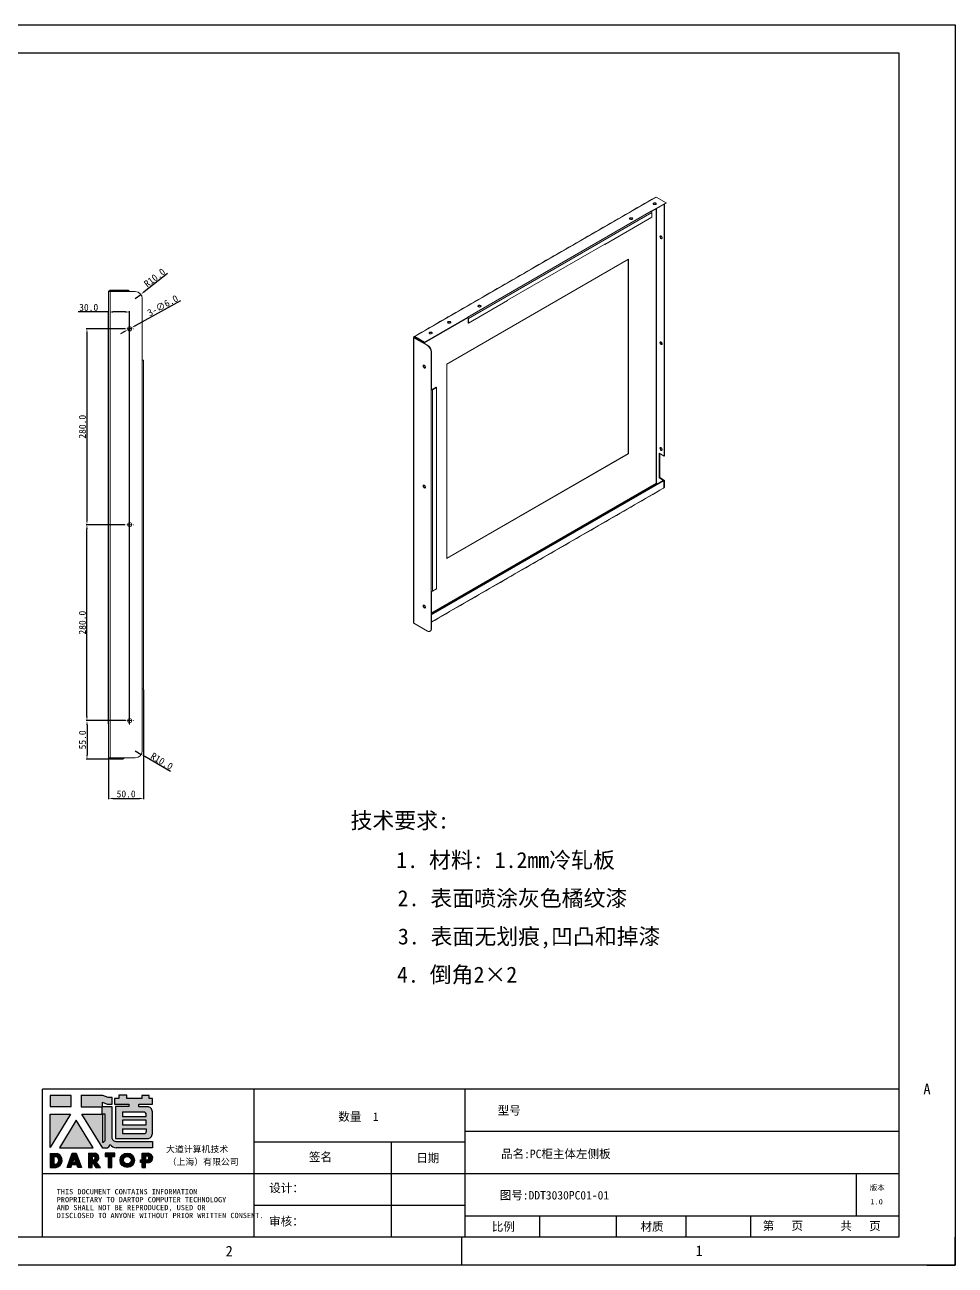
# Model space of a CAD drawing. Header units: millimetres. Extents: x 12436 to 30221, y 8547 to 23793.
# Drawn here: x 17079 to 18408, y 17318 to 19090 of the extents above; entities that cross this region are included whole.
import ezdxf
from ezdxf.enums import TextEntityAlignment as Align

# ---------------------------------------------------------------- set-up
doc = ezdxf.new("R2010")
doc.units = ezdxf.units.MM
doc.header["$PDSIZE"] = -1
doc.linetypes.add('DOT', pattern=[0.25, 0, -0.25])
doc.layers.add('4', color=7, linetype='Continuous')
doc.layers.add('print', color=30, linetype='Continuous')
doc.styles.add('Dartop', font='SIMFANG.TTF')
doc.styles.add('HZ', font='SimSun.ttf')
doc.styles.add('hzHT', font='SIMHEI.TTF')
doc.dimstyles.new('副本 ISO-25', dxfattribs={"dimtxt": 10, "dimasz": 6, "dimexe": 1, "dimexo": 1, "dimgap": 1.524, "dimtad": 1, "dimdec": 1, "dimzin": 0, "dimdsep": 46, "dimtxsty": 'Standard', "dimcen": 2.5, "dimclrd": 4, "dimclre": 4, "dimclrt": 4, "dimadec": 0, "dimazin": 0, "dimtfac": 1, "dimtdec": 1, "dimtmove": 0, "dimatfit": 3, "dimfxl": 1, "dimtzin": 0, "dimarcsym": 0})

# ---------------------------------------------------------------- blocks, each defined once
blk = doc.blocks.new('SW_CENTERMARKSYMBOL_5')
at = {"color": 0, "linetype": 'Continuous', "lineweight": 0}
for p, q in [((-5, 0), (-5.5, 0)), ((0, 0), (-2.5, 0)), ((0, 5), (0, 5.5)), ((0, 0), (0, 2.5)), ((0, 0), (0, -2.5)), ((0, 0), (2.5, 0)), ((5, 0), (5.5, 0)), ((0, -5), (0, -5.5))]:
    blk.add_line(p, q, dxfattribs=at)
blk = doc.blocks.new('SW_CENTERMARKSYMBOL_6')
at = {"color": 0, "linetype": 'Continuous', "lineweight": 0}
for p, q in [((-5, 0), (-5.5, 0)), ((0, 0), (-2.5, 0)), ((0, 5), (0, 5.5)), ((0, 0), (0, 2.5)), ((0, 0), (0, -2.5)), ((0, 0), (2.5, 0)), ((5, 0), (5.5, 0)), ((0, -5), (0, -5.5))]:
    blk.add_line(p, q, dxfattribs=at)
blk = doc.blocks.new('SW_CENTERMARKSYMBOL_7')
at = {"color": 0, "linetype": 'Continuous', "lineweight": 0}
for p, q in [((-5, 0), (-5.5, 0)), ((0, 0), (-2.5, 0)), ((0, 5), (0, 5.5)), ((0, 0), (0, 2.5)), ((0, 0), (0, -2.5)), ((0, 0), (2.5, 0)), ((5, 0), (5.5, 0)), ((0, -5), (0, -5.5))]:
    blk.add_line(p, q, dxfattribs=at)
blk = doc.blocks.new('dadao')
for p, q in [((48, 19.2), (44.9, 10.4)), ((44.9, 10.4), (51.2, 10.4)), ((51.2, 10.4), (48, 19.2))]:
    blk.add_line(p, q)
for points in [[(41.8, 121.6), (41.8, 143.7), (-0.4, 143.7), (-0.4, 121.6), (41.8, 121.6)], [(104.8, 122), (104.8, 130.3), (114.1, 126.3), (124.2, 126.3), (124.2, 139.6), (115.9, 139.6), (105.1, 143.9), (61.5, 143.9)], [(61.7, 144), (61.7, 121.3), (103.9, 121.3)], [(113.4, 38.7), (105.1, 38.7), (63, 106.5), (103.9, 106.5), (103.9, 120.9), (103.9, 121.3)], [(109.7, 53.6), (109.7, 106.2), (104.3, 106.2), (104.3, 50.4), (106.6, 50.4)], [(144.6, 94.4), (144.6, 84.8), (192, 84.8), (192, 94.1), (144.9, 94.1)], [(0, 28), (0, 0), (11.8, 0)], [(0.1, 28), (14, 28)], [(76.8, 28.2), (76.8, 0), (84.1, 0), (84.1, 11.1), (91.6, -0.1), (100.3, -0.1), (91.7, 11.1)], [(76.8, 28.2), (90.6, 28.2)], [(120.2, 45), (119.5, 45), (119.5, 44.6)], [(183.7, 0), (183.7, 9.6), (180.6, 9.6), (180.6, 14.9), (183.8, 14.9), (183.8, 28.1), (196.1, 28.1), (196.5, 28.1)], [(7.1, 21.8), (7.1, 6.1), (12, 6.1)], [(7.1, 21.8), (11.4, 21.8)], [(84, 22.7), (84, 15.3), (87.2, 15.3)], [(84, 22.7), (87.3, 22.7)], [(183.7, 0), (190.9, 0), (190.9, 9.6), (198.8, 9.6)], [(194.9, 22.3), (190.8, 22.3), (190.8, 15), (194.4, 15)]]:
    blk.add_lwpolyline(points)
blk.add_lwpolyline([(137.1, 144.2), (137.1, 137.9), (128.3, 137.9), (128.3, 126.5), (157.3, 126.5), (157.3, 121.5), (130.3, 121.5), (130.3, 57.5), (194.4, 57.5, 0.414214), (204.4, 67.5), (204.4, 111.3, 0.414214), (194.4, 121.3), (177.5, 121.3), (177.5, 126.3), (204.7, 126.3), (204.7, 137.7), (198.2, 137.7), (198.2, 143.9), (183.3, 143.9), (183.3, 138), (153, 138), (153, 144.2), (137.1, 144.2)], format="xyb", close=True)
for points in [[(-0.3, 106.2), (40.4, 106.2), (-0.3, 39.7), (-0.3, 106.2)], [(51.7, 94.1), (18.4, 39.3), (86.2, 39.3)], [(43.8, 28.2), (51.8, 28.2), (62.6, -0.1), (55, -0.1), (53.2, 5), (42.9, 5), (41.1, 0), (33.6, 0)], [(110, 28.1), (110, 21.9), (116, 21.9), (116, -0.1), (123.2, -0.1), (123.2, 22), (129.2, 22), (129.2, 28.1), (110, 28.1)]]:
    blk.add_lwpolyline(points, close=True)
for points in [[(104.8, 122), (123.4, 122), (123.4, 60, 0.414214), (131.4, 52), (204.8, 52), (204.8, 39.1), (131.7, 39.1)], [(144.3, 110.8), (144.3, 101.8), (192.3, 101.8), (192.3, 105.5, 0.414214), (187.3, 110.5), (144.3, 110.5)], [(144.6, 77), (144.6, 67.5), (187.6, 67.5, 0.414214), (192.6, 72.5), (192.6, 76.4), (144.6, 76.4)]]:
    blk.add_lwpolyline(points, format="xyb")
for radius in [14.5, 7.44]:
    blk.add_circle((154.2, 14.2), radius)
for centre, radius, start, end in [((99.2, 60.7), 12.6, 305.6399, 325.969), ((9.6, 14.2), 14.4, 278.6604, 72.3203), ((88.6, 19.4), 8.95, 290.6073, 77.2124), ((111.6, 46.7), 8.19, 282.9811, 347.6627), ((136, 61.7), 22.9, 226.7358, 259.3209), ((195.7, 18.6), 9.51, 288.8959, 85.2442), ((8.5, 13.9), 8.49, 294.2143, 69.7177), ((86.4, 19), 3.8, 282.527, 76.7196), ((193.7, 18.7), 3.8, 280.9891, 72.5513)]:
    blk.add_arc(centre, radius, start, end)
blk = doc.blocks.new('*D27')
at = {"color": 4, "lineweight": -2}
for p, q in [((17198.3, 18679.8), (17154.9, 18679.8)), ((17198.3, 18091.3), (17198.3, 18680.8)), ((17222.3, 18679.8), (17204.3, 18679.8)), ((17228.3, 18091.3), (17228.3, 18680.8))]:
    blk.add_line(p, q, dxfattribs=at)
at = {"color": 4}
for points in [[(17204.3, 18680.8), (17204.3, 18678.8), (17198.3, 18679.8)], [(17222.3, 18680.8), (17222.3, 18678.8), (17228.3, 18679.8)]]:
    blk.add_solid(points, dxfattribs=at)
at = {"layer": 'Defpoints', "color": 0}
for p in [(17198.3, 18679.8), (17198.3, 18090.3), (17228.3, 18090.3)]:
    blk.add_point(p, dxfattribs=at)
at = {"color": 4, "insert": (17169.8, 18686.3), "char_height": 10, "attachment_point": 5}
blk.add_mtext('30.0', dxfattribs=at)
blk = doc.blocks.new('*D28')
at = {"color": 4, "lineweight": -2}
for p, q in [((17248.3, 18139.8), (17248.3, 17983.5)), ((17198.3, 18041.7), (17198.3, 17983.5)), ((17204.3, 17984.5), (17242.3, 17984.5))]:
    blk.add_line(p, q, dxfattribs=at)
at = {"color": 4}
for points in [[(17204.3, 17985.5), (17204.3, 17983.5), (17198.3, 17984.5)], [(17242.3, 17985.5), (17242.3, 17983.5), (17248.3, 17984.5)]]:
    blk.add_solid(points, dxfattribs=at)
at = {"layer": 'Defpoints', "color": 0}
for p in [(17248.3, 18140.8), (17198.3, 18042.7), (17248.3, 17984.5)]:
    blk.add_point(p, dxfattribs=at)
at = {"color": 4, "insert": (17223.3, 17991), "char_height": 10, "attachment_point": 5}
blk.add_mtext('50.0', dxfattribs=at)
blk = doc.blocks.new('*D29')
at = {"color": 4, "lineweight": -2}
for p, q in [((17301.2, 18695.6), (17236.2, 18660.1)), ((17220.4, 18651.5), (17215.2, 18648.6)), ((17225.7, 18654.4), (17231, 18657.2))]:
    blk.add_line(p, q, dxfattribs=at)
at = {"color": 4}
for points in [[(17220, 18652.4), (17220.9, 18650.6), (17225.7, 18654.4)], [(17235.7, 18661), (17236.7, 18659.2), (17231, 18657.2)]]:
    blk.add_solid(points, dxfattribs=at)
at = {"layer": 'Defpoints', "color": 0}
for p in [(17225.7, 18654.4), (17231, 18657.2)]:
    blk.add_point(p, dxfattribs=at)
at = {"color": 4, "insert": (17275.5, 18689), "char_height": 10, "attachment_point": 5, "rotation": 28.6849}
blk.add_mtext('3-∅6.0', dxfattribs=at)
blk = doc.blocks.new('*D30')
at = {"color": 4, "lineweight": -2}
for p, q in [((17222.3, 18095.8), (17166.4, 18095.8)), ((17167.4, 18089.8), (17167.4, 18046.8)), ((17199.3, 18040.8), (17166.4, 18040.8))]:
    blk.add_line(p, q, dxfattribs=at)
at = {"color": 4}
for points in [[(17166.4, 18089.8), (17168.4, 18089.8), (17167.4, 18095.8)], [(17166.4, 18046.8), (17168.4, 18046.8), (17167.4, 18040.8)]]:
    blk.add_solid(points, dxfattribs=at)
at = {"layer": 'Defpoints', "color": 0}
for p in [(17223.3, 18095.8), (17167.4, 18040.8), (17200.3, 18040.8)]:
    blk.add_point(p, dxfattribs=at)
at = {"color": 4, "insert": (17160.9, 18068.3), "char_height": 10, "attachment_point": 5, "rotation": 90}
blk.add_mtext('55.0', dxfattribs=at)
blk = doc.blocks.new('*D31')
at = {"color": 4, "lineweight": -2}
for p, q in [((17221.3, 18375.8), (17166.3, 18375.8)), ((17167.3, 18101.8), (17167.3, 18369.8)), ((17221.3, 18095.8), (17166.3, 18095.8))]:
    blk.add_line(p, q, dxfattribs=at)
at = {"color": 4}
for points in [[(17166.3, 18369.8), (17168.3, 18369.8), (17167.3, 18375.8)], [(17166.3, 18101.8), (17168.3, 18101.8), (17167.3, 18095.8)]]:
    blk.add_solid(points, dxfattribs=at)
at = {"layer": 'Defpoints', "color": 0}
for p in [(17167.3, 18375.8), (17222.3, 18375.8), (17222.3, 18095.8)]:
    blk.add_point(p, dxfattribs=at)
at = {"color": 4, "insert": (17160.8, 18235.8), "char_height": 10, "attachment_point": 5, "rotation": 90}
blk.add_mtext('280.0', dxfattribs=at)
blk = doc.blocks.new('*D32')
at = {"color": 4, "lineweight": -2}
for p, q in [((17221.8, 18655.8), (17166.3, 18655.8)), ((17167.3, 18649.8), (17167.3, 18381.8)), ((17220.3, 18375.8), (17166.3, 18375.8))]:
    blk.add_line(p, q, dxfattribs=at)
at = {"color": 4}
for points in [[(17166.3, 18649.8), (17168.3, 18649.8), (17167.3, 18655.8)], [(17166.3, 18381.8), (17168.3, 18381.8), (17167.3, 18375.8)]]:
    blk.add_solid(points, dxfattribs=at)
at = {"layer": 'Defpoints', "color": 0}
for p in [(17222.8, 18655.8), (17167.3, 18375.8), (17221.3, 18375.8)]:
    blk.add_point(p, dxfattribs=at)
at = {"color": 4, "insert": (17160.8, 18515.8), "char_height": 10, "attachment_point": 5, "rotation": 90}
blk.add_mtext('280.0', dxfattribs=at)
blk = doc.blocks.new('*D33')
at = {"color": 4, "lineweight": -2}
for p, q in [((17282.3, 18734.9), (17249, 18708.7)), ((17236.4, 18698.9), (17244.3, 18705))]:
    blk.add_line(p, q, dxfattribs=at)
at = {"color": 4}
blk.add_solid([(17248.4, 18709.5), (17249.6, 18707.9), (17244.3, 18705)], dxfattribs=at)
at = {"layer": 'Defpoints', "color": 0}
for p in [(17244.3, 18705), (17236.4, 18698.9)]:
    blk.add_point(p, dxfattribs=at)
at = {"color": 4, "insert": (17264, 18728.8), "char_height": 10, "attachment_point": 5, "rotation": 38.093}
blk.add_mtext('R10.0', dxfattribs=at)
blk = doc.blocks.new('*D34')
at = {"color": 4, "lineweight": -2}
for p, q in [((17236.4, 18052.7), (17245, 18047.6)), ((17286.6, 18022.9), (17250.1, 18044.6))]:
    blk.add_line(p, q, dxfattribs=at)
at = {"color": 4}
blk.add_solid([(17250.7, 18045.4), (17249.6, 18043.7), (17245, 18047.6)], dxfattribs=at)
at = {"layer": 'Defpoints', "color": 0}
for p in [(17236.4, 18052.7), (17245, 18047.6)]:
    blk.add_point(p, dxfattribs=at)
at = {"color": 4, "insert": (17274.3, 18037.8), "char_height": 10, "attachment_point": 5, "rotation": 329.3008}
blk.add_mtext('R10.0', dxfattribs=at)

msp = doc.modelspace()

# ---------------------------------------------------------------- hatches: boundary and pattern name
for points in [[(17144.649, 17559.999), (17114.514, 17559.999), (17114.514, 17544.255), (17144.649, 17544.255)], [(17143.679, 17533.239), (17114.595, 17533.239), (17114.595, 17485.753)], [(17151.741, 17524.622), (17127.966, 17485.437), (17176.378, 17485.437)], [(17207.117, 17477.419), (17193.359, 17477.419), (17193.359, 17473.054), (17197.651, 17473.054), (17197.651, 17457.325), (17202.791, 17457.325), (17202.791, 17473.065), (17207.117, 17473.065)]]:
    msp.add_hatch(color=0).paths.add_polyline_path(points)
h = msp.add_hatch(color=0)
h.paths.add_polyline_path([(17189.683, 17550.431), (17196.334, 17547.558), (17203.524, 17547.558), (17203.524, 17557.074), (17197.592, 17557.074), (17189.863, 17560.127), (17158.888, 17560.127), (17158.888, 17544.032), (17189.026, 17544.032), (17189.026, 17543.706), (17189.026, 17533.42), (17159.801, 17533.42), (17189.861, 17485.043), (17195.813, 17485.043, 0.27937482), (17200.158, 17489.269), (17200.158, 17489.492), (17200.683, 17489.492, 0.14314537), (17208.878, 17485.322), (17261.112, 17485.322), (17261.112, 17494.496), (17208.656, 17494.496, -0.41421356), (17202.942, 17500.21), (17202.942, 17544.54), (17189.683, 17544.54)])
h.paths.add_polyline_path([(17189.329, 17533.214), (17193.159, 17533.213), (17193.159, 17495.667, -0.08893574), (17190.94, 17493.384), (17189.316, 17493.384)], flags=16)
h = msp.add_hatch(color=0)
h.paths.add_polyline_path([(17261.022, 17555.742), (17256.374, 17555.742), (17256.374, 17560.163), (17245.752, 17560.163), (17245.752, 17555.963), (17224.064, 17555.963), (17224.064, 17560.384), (17212.706, 17560.384), (17212.706, 17555.881), (17206.43, 17555.881), (17206.43, 17547.731), (17227.141, 17547.731), (17227.141, 17544.126), (17207.842, 17544.126), (17207.842, 17498.487), (17253.658, 17498.487, 0.41421356), (17260.8, 17505.629), (17260.8, 17536.884, 0.41421356), (17253.658, 17544.026), (17241.547, 17544.026), (17241.547, 17547.563), (17261.022, 17547.563)])
h.paths.add_polyline_path([(17248.599, 17536.288, -0.41421356), (17252.17, 17532.717), (17252.17, 17530.098), (17217.867, 17530.098), (17217.867, 17536.288)], flags=16)
h.paths.add_polyline_path([(17251.948, 17524.572), (17251.948, 17517.94), (17218.089, 17517.94), (17218.089, 17524.572)], flags=16)
h.paths.add_polyline_path([(17252.39, 17511.971), (17252.39, 17509.131, -0.41421356), (17248.819, 17505.56), (17218.089, 17505.56), (17218.089, 17511.971)], flags=16)
h = msp.add_hatch(color=0)
h.paths.add_polyline_path([(17124.786, 17477.347), (17114.809, 17477.347), (17114.809, 17457.385), (17123.212, 17457.385, 0.79301591)])
h.paths.add_polyline_path([(17123.36, 17461.756), (17119.871, 17461.756), (17119.871, 17472.976), (17122.975, 17472.976, -0.67136089)], flags=16)
h = msp.add_hatch(color=0)
h.paths.add_polyline_path([(17151.816, 17477.512), (17146.122, 17477.512), (17138.799, 17457.363), (17144.193, 17457.363), (17145.462, 17460.934), (17152.769, 17460.934), (17154.066, 17457.32), (17159.503, 17457.32)])
h.paths.add_polyline_path([(17151.373, 17464.783), (17146.845, 17464.783), (17149.068, 17471.114)], flags=16)
h = msp.add_hatch(color=0)
h.paths.add_polyline_path([(17179.494, 17477.498), (17169.681, 17477.498), (17169.681, 17457.352), (17174.866, 17457.352), (17174.866, 17465.338), (17180.197, 17457.28), (17186.463, 17457.28), (17180.328, 17465.288, 0.74405494)])
h.paths.add_polyline_path([(17174.819, 17468.32), (17174.819, 17473.61), (17177.137, 17473.61, -0.79680897), (17177.102, 17468.32)], flags=16)
h = msp.add_hatch(color=0)
h.paths.add_polyline_path([(17214.596, 17467.497, 1), (17235.283, 17467.497, 1)])
h.paths.add_polyline_path([(17230.253, 17467.497, -1), (17219.626, 17467.497, -1)], flags=16)
h = msp.add_hatch(color=0)
h.paths.add_polyline_path([(17255.124, 17477.45), (17254.827, 17477.45), (17246.079, 17477.45), (17246.079, 17468.048), (17243.758, 17468.048), (17243.758, 17464.232), (17246.041, 17464.232), (17246.041, 17457.387), (17251.148, 17457.387), (17251.148, 17464.258), (17256.76, 17464.258, 0.81230381)])
h.paths.add_polyline_path([(17251.073, 17468.074), (17251.073, 17473.333), (17253.979, 17473.333, -0.77821343), (17253.682, 17468.074)], flags=16)

# ---------------------------------------------------------------- linework, layer by layer
msp.add_line((15929.128, 19049.942), (18327.437, 19049.942))
at = {"color": 0}
for p, q in [((18327.437, 19049.942), (18327.437, 17357.843)), ((18327.437, 17569.356), (17103.687, 17569.356)), ((17103.687, 17357.843), (17103.687, 17569.356)), ((17405.847, 17569.356), (17405.847, 17357.843)), ((17708.008, 17357.843), (17708.008, 17569.356)), ((17708.008, 17508.924), (18327.437, 17508.924)), ((17405.847, 17493.816), (17708.008, 17493.816)), ((17602.252, 17493.816), (17602.252, 17357.843)), ((17103.687, 17448.491), (17405.847, 17448.491)), ((17405.847, 17448.491), (18327.437, 17448.491)), ((18267.004, 17388.059), (18267.004, 17448.491)), ((17405.847, 17403.167), (17708.008, 17403.167)), ((17708.008, 17388.059), (18327.437, 17388.059)), ((17814.315, 17357.843), (17814.315, 17388.059)), ((17923.872, 17357.843), (17923.872, 17388.059)), ((18023.47, 17357.843), (18023.47, 17388.059)), ((18115.924, 17357.843), (18115.924, 17388.059)), ((18327.437, 17357.843), (15929.128, 17357.843)), ((17702.972, 17317.555), (17702.972, 17357.843)), ((18408.013, 17317.555), (18408.013, 17357.843)), ((18367.725, 17317.555), (18408.013, 17317.555))]:
    msp.add_line(p, q, dxfattribs=at)
at = {"color": 0, "linetype": 'DOT'}
for p, q in [((18408.013, 19049.942), (18408.013, 17357.843)), ((18367.725, 17317.555), (15848.552, 17317.555))]:
    msp.add_line(p, q, dxfattribs=at)
at = {"color": 7, "linetype": 'Continuous', "lineweight": 15}
for p, q in [((17635.628, 18644.586), (17980.94, 18843.93)), ((17994.796, 18835.932), (17980.94, 18843.93)), ((17973.549, 18823.666), (17994.796, 18835.932)), ((17974.053, 18823.222), (17994.796, 18835.197)), ((17980.549, 18834.474), (17980.549, 18833.938)), ((17980.549, 18826.972), (17980.549, 18435.03)), ((17981.331, 18435.03), (17981.331, 18827.424)), ((17991.971, 18833.566), (17991.971, 18473.876)), ((17992.607, 18833.933), (17992.607, 18474.243)), ((17994.796, 18835.932), (17994.796, 18835.197)), ((17711.566, 18672.426), (17973.549, 18823.666)), ((17712.593, 18670.648), (17974.576, 18821.887)), ((17907.224, 18776.23), (17974.576, 18815.112)), ((17974.576, 18815.112), (17974.576, 18821.887)), ((17768.277, 18696.753), (17907.224, 18776.965)), ((17907.224, 18776.23), (17906.587, 18776.598)), ((17906.587, 18776.598), (17906.587, 18776.598)), ((17907.224, 18776.965), (17907.224, 18776.23)), ((17941.271, 18755.341), (17681.41, 18605.326)), ((17940.635, 18754.974), (17940.635, 18477.676)), ((17941.271, 18477.309), (17941.271, 18755.341)), ((17198.327, 18708.861), (17200.264, 18708.861)), ((17198.327, 18042.734), (17198.327, 18708.861)), ((17200.264, 18709.598), (17200.264, 18710.798)), ((17200.264, 18710.798), (17226.39, 18710.798)), ((17200.264, 18709.598), (17226.39, 18709.598)), ((17200.264, 18042.734), (17200.264, 18708.861)), ((17236.387, 18708.861), (17200.264, 18708.861)), ((17226.39, 18710.798), (17226.39, 18709.598)), ((17246.387, 18610.798), (17246.387, 18698.861)), ((17712.593, 18663.872), (17768.277, 18696.018)), ((17768.277, 18696.018), (17768.277, 18696.753)), ((17649.483, 18636.587), (17711.566, 18672.426)), ((17649.483, 18635.852), (17711.566, 18671.692)), ((17711.566, 18671.692), (17711.566, 18672.426)), ((17711.956, 18671.015), (17712.593, 18670.648)), ((17711.956, 18671.015), (17711.956, 18664.24)), ((17712.593, 18670.648), (17712.593, 18663.872)), ((17712.593, 18663.872), (17711.956, 18664.24)), ((17635.237, 18643.625), (17634.601, 18643.993)), ((17635.237, 18643.174), (17634.601, 18642.807)), ((17634.601, 18234.867), (17634.601, 18642.807)), ((17653.758, 18631.748), (17634.601, 18642.807)), ((17635.628, 18643.851), (17635.237, 18643.625)), ((17635.237, 18643.174), (17635.237, 18643.625)), ((17654.395, 18632.115), (17635.237, 18643.174)), ((17635.628, 18644.586), (17649.483, 18636.587)), ((17635.628, 18643.851), (17635.628, 18644.586)), ((17635.628, 18643.851), (17649.483, 18635.852)), ((17649.483, 18636.587), (17649.483, 18635.852)), ((17653.758, 18631.748), (17654.395, 18632.115)), ((17659.698, 18622.929), (17659.061, 18622.562)), ((17659.061, 18568.632), (17659.061, 18622.562)), ((17659.698, 18568.999), (17659.698, 18622.929)), ((17246.387, 18140.797), (17246.387, 18610.798)), ((17246.387, 18610.798), (17248.324, 18610.798)), ((17248.324, 18610.798), (17248.324, 18140.797)), ((17681.41, 18605.326), (17681.41, 18327.294)), ((17659.698, 18568.999), (17659.061, 18568.632)), ((17659.061, 18280.801), (17659.061, 18568.632)), ((17660.479, 18568.999), (17666.346, 18572.386)), ((17660.479, 18568.999), (17661.115, 18568.632)), ((17661.115, 18568.632), (17666.983, 18572.019)), ((17661.115, 18568.632), (17661.115, 18280.801)), ((17666.983, 18572.019), (17666.346, 18572.386)), ((17666.983, 18572.019), (17666.983, 18284.188)), ((17940.635, 18477.676), (17681.41, 18328.029)), ((17681.41, 18327.294), (17941.271, 18477.309)), ((17941.271, 18477.309), (17940.635, 18477.676)), ((17991.971, 18473.876), (17985.077, 18477.856)), ((17985.077, 18477.856), (17985.077, 18442.704)), ((17985.713, 18477.488), (17985.713, 18443.071)), ((17992.607, 18474.243), (17991.971, 18473.876)), ((17659.698, 18247.643), (17990.944, 18438.867)), ((17659.698, 18246.908), (17991.58, 18438.499)), ((17985.713, 18443.071), (17985.077, 18442.704)), ((17985.077, 18442.704), (17991.971, 18438.724)), ((17985.713, 18443.071), (17992.607, 18439.091)), ((17991.58, 18438.499), (17990.944, 18438.867)), ((17991.58, 18438.499), (17991.58, 18428.662)), ((17992.607, 18439.091), (17991.971, 18438.724)), ((17991.971, 18438.724), (17991.971, 18428.886)), ((17992.607, 18439.091), (17992.607, 18429.254)), ((17659.698, 18249.806), (17980.549, 18435.03)), ((17659.698, 18248.904), (17980.94, 18434.353)), ((17659.698, 18237.071), (17991.58, 18428.662)), ((17980.94, 18434.353), (17982.033, 18433.722)), ((17982.814, 18434.173), (17981.331, 18435.03)), ((17991.971, 18428.886), (17991.58, 18429.112)), ((17992.607, 18429.254), (17991.971, 18428.886)), ((17659.061, 18226.87), (17659.061, 18280.801)), ((17659.698, 18227.238), (17659.698, 18280.586)), ((17666.983, 18284.188), (17661.115, 18280.801)), ((17634.601, 18234.867), (17653.758, 18223.808)), ((17645.241, 18228.724), (17635.628, 18234.274)), ((17635.628, 18234.274), (17635.628, 18234.274)), ((17645.241, 18228.725), (17645.241, 18228.724)), ((17645.241, 18228.724), (17645.241, 18228.725)), ((17659.061, 18226.87), (17659.698, 18227.238)), ((17246.387, 18052.734), (17246.387, 18140.797)), ((17248.324, 18140.797), (17246.387, 18140.797)), ((17200.264, 18042.734), (17198.327, 18042.734)), ((17200.264, 18042.734), (17236.387, 18042.734)), ((17200.264, 18042.734), (17200.264, 18042.734)), ((17219.127, 18042.733), (17200.264, 18042.734)), ((17200.264, 18041.997), (17200.264, 18040.797)), ((17218.39, 18041.997), (17200.264, 18041.997)), ((17218.39, 18040.797), (17200.264, 18040.797)), ((17218.39, 18040.797), (17218.39, 18041.997)), ((17220.327, 18042.734), (17220.327, 18042.732)), ((17220.327, 18042.732), (17220.327, 18042.732))]:
    msp.add_line(p, q, dxfattribs=at)
at = {"color": 7, "linetype": 'Continuous', "lineweight": 15, "flags": 128}
for points in [[(17980.178, 18833.655), (17980.626, 18834.024), (17980.828, 18834.46), (17980.76, 18834.909), (17980.43, 18835.318), (17979.878, 18835.637), (17979.169, 18835.828), (17978.391, 18835.867), (17977.636, 18835.75), (17976.996, 18835.492), (17976.548, 18835.122), (17976.346, 18834.686), (17976.414, 18834.237), (17976.744, 18833.828), (17977.296, 18833.509), (17978.005, 18833.319), (17978.783, 18833.279), (17979.538, 18833.396), (17980.178, 18833.655)], [(17976.429, 18834.206), (17976.548, 18834.387), (17976.996, 18834.757)], [(17946.502, 18812.377), (17946.95, 18812.747), (17947.153, 18813.182), (17947.084, 18813.632), (17946.754, 18814.041), (17946.202, 18814.36), (17945.493, 18814.55), (17944.715, 18814.589), (17943.96, 18814.473), (17943.32, 18814.214), (17942.872, 18813.844), (17942.67, 18813.409), (17942.738, 18812.959), (17943.068, 18812.551), (17943.621, 18812.232), (17944.329, 18812.041), (17945.107, 18812.002), (17945.862, 18812.118), (17946.502, 18812.377)], [(17942.753, 18812.928), (17942.872, 18813.11), (17943.32, 18813.479)], [(17989.319, 18785.652), (17989.223, 18786.336), (17988.947, 18787.048), (17988.524, 18787.703), (17988.004, 18788.221), (17987.452, 18788.54), (17986.933, 18788.621), (17986.509, 18788.455), (17986.233, 18788.062), (17986.137, 18787.489), (17986.233, 18786.806), (17986.509, 18786.093), (17986.933, 18785.439), (17987.452, 18784.921), (17988.004, 18784.602), (17988.524, 18784.521), (17988.947, 18784.686), (17989.223, 18785.079), (17989.319, 18785.652)], [(17986.774, 18787.857), (17986.87, 18788.43), (17986.967, 18788.624)], [(17729.795, 18687.275), (17730.243, 18687.644), (17730.445, 18688.08), (17730.377, 18688.529), (17730.047, 18688.938), (17729.495, 18689.257), (17728.786, 18689.448), (17728.008, 18689.487), (17727.253, 18689.37), (17726.613, 18689.112), (17726.165, 18688.742), (17725.963, 18688.306), (17726.031, 18687.857), (17726.361, 18687.448), (17726.914, 18687.129), (17727.622, 18686.939), (17728.4, 18686.899), (17729.155, 18687.016), (17729.795, 18687.275)], [(17726.046, 18687.826), (17726.165, 18688.007), (17726.613, 18688.377)], [(17686.573, 18664.16), (17687.021, 18664.53), (17687.224, 18664.965), (17687.155, 18665.415), (17686.825, 18665.824), (17686.273, 18666.143), (17685.564, 18666.333), (17684.786, 18666.373), (17684.031, 18666.256), (17683.391, 18665.997), (17682.943, 18665.628), (17682.741, 18665.192), (17682.809, 18664.742), (17683.139, 18664.334), (17683.692, 18664.015), (17684.4, 18663.824), (17685.178, 18663.785), (17685.933, 18663.901), (17686.573, 18664.16)], [(17660.057, 18648.853), (17660.505, 18649.222), (17660.707, 18649.658), (17660.639, 18650.107), (17660.309, 18650.516), (17659.756, 18650.835), (17659.048, 18651.026), (17658.27, 18651.065), (17657.515, 18650.948), (17656.875, 18650.689), (17656.426, 18650.32), (17656.224, 18649.884), (17656.292, 18649.435), (17656.623, 18649.026), (17657.175, 18648.707), (17657.883, 18648.516), (17658.662, 18648.477), (17659.417, 18648.594), (17660.057, 18648.853)], [(17656.308, 18649.404), (17656.426, 18649.585), (17656.875, 18649.955)], [(17682.824, 18664.711), (17682.943, 18664.893), (17683.391, 18665.262)], [(17989.319, 18634.388), (17989.223, 18635.072), (17988.947, 18635.784), (17988.524, 18636.438), (17988.004, 18636.956), (17987.452, 18637.275), (17986.933, 18637.357), (17986.509, 18637.191), (17986.233, 18636.798), (17986.137, 18636.225), (17986.233, 18635.541), (17986.509, 18634.829), (17986.933, 18634.175), (17987.452, 18633.657), (17988.004, 18633.338), (17988.524, 18633.256), (17988.947, 18633.422), (17989.223, 18633.815), (17989.319, 18634.388)], [(17986.774, 18636.592), (17986.87, 18637.165), (17986.967, 18637.359)], [(17647.893, 18602.636), (17647.989, 18601.953), (17648.265, 18601.241), (17648.688, 18600.586), (17649.207, 18600.068), (17649.76, 18599.749), (17650.279, 18599.668), (17650.702, 18599.833), (17650.979, 18600.226), (17651.075, 18600.799), (17650.979, 18601.483), (17650.702, 18602.195), (17650.279, 18602.85), (17649.76, 18603.368), (17649.207, 18603.687), (17648.688, 18603.768), (17648.265, 18603.602), (17647.989, 18603.209), (17647.893, 18602.636)], [(17648.529, 18603.004), (17648.625, 18603.577), (17648.723, 18603.771)], [(17989.319, 18483.124), (17989.223, 18482.551), (17988.947, 18482.158), (17988.524, 18481.992), (17988.004, 18482.074), (17987.452, 18482.393), (17986.933, 18482.91), (17986.509, 18483.565), (17986.233, 18484.277), (17986.137, 18484.961), (17986.233, 18485.534), (17986.509, 18485.927), (17986.933, 18486.093), (17987.452, 18486.011), (17988.004, 18485.692), (17988.524, 18485.174), (17988.947, 18484.52), (17989.223, 18483.808), (17989.319, 18483.124)], [(17651.075, 18429.326), (17650.979, 18430.01), (17650.702, 18430.722), (17650.279, 18431.376), (17649.76, 18431.894), (17649.207, 18432.213), (17648.688, 18432.295), (17648.265, 18432.129), (17647.989, 18431.736), (17647.893, 18431.163), (17647.989, 18430.479), (17648.265, 18429.767), (17648.688, 18429.112), (17649.207, 18428.595), (17649.76, 18428.276), (17650.279, 18428.194), (17650.702, 18428.36), (17650.979, 18428.753), (17651.075, 18429.326)], [(17648.529, 18431.53), (17648.625, 18432.103), (17648.723, 18432.297)], [(17651.075, 18257.852), (17650.979, 18258.536), (17650.702, 18259.248), (17650.279, 18259.903), (17649.76, 18260.421), (17649.207, 18260.74), (17648.688, 18260.821), (17648.265, 18260.655), (17647.989, 18260.262), (17647.893, 18259.689), (17647.989, 18259.005), (17648.265, 18258.293), (17648.688, 18257.639), (17649.207, 18257.121), (17649.76, 18256.802), (17650.279, 18256.72), (17650.702, 18256.886), (17650.979, 18257.279), (17651.075, 18257.852)], [(17648.529, 18260.057), (17648.625, 18260.63), (17648.723, 18260.824)], [(17653.758, 18223.808), (17654.793, 18223.328), (17655.788, 18223.102), (17656.704, 18223.139), (17657.508, 18223.437), (17658.168, 18223.984), (17658.658, 18224.76), (17658.96, 18225.734), (17659.061, 18226.87)]]:
    msp.add_lwpolyline(points, dxfattribs=at)
at = {"color": 7, "linetype": 'Continuous', "lineweight": 15}
for centre in [(17228.327, 18655.796), (17228.327, 18375.796), (17228.327, 18095.796)]:
    msp.add_circle(centre, 3, dxfattribs=at)
for centre, radius, start, end in [((17980.515, 18843.336), 0.731, 54.382423, 114.307119), ((17978.545, 18832.268), 2.931, 41.373123, 121.904683), ((17944.869, 18810.991), 2.931, 41.373121, 121.904684), ((17972.346, 18821.786), 2.232, 2.605478, 57.394522), ((17989.703, 18787.759), 2.931, 178.090587, 258.634192), ((17200.264, 18708.861), 1.937, 90, 180), ((17200.264, 18708.861), 0.737, 90, 180), ((17226.39, 18708.861), 1.937, 0, 90), ((17226.39, 18708.861), 0.737, 0, 90), ((17236.387, 18698.861), 10, 0, 90), ((17728.162, 18685.888), 2.931, 41.373121, 121.904684), ((17710.363, 18670.546), 2.232, 2.605478, 57.394522), ((17711.108, 18670.976), 0.849, 2.605478, 57.394522), ((17658.424, 18647.466), 2.931, 41.373121, 121.904684), ((17684.94, 18662.774), 2.931, 41.373121, 121.904684), ((17634.826, 18643.4), 0.634, 110.783421, 249.216579), ((17635.227, 18644.094), 0.634, 50.796715, 189.214037), ((17635.323, 18643.4), 0.241, 110.783421, 249.216579), ((17635.475, 18643.664), 0.241, 50.796715, 189.214037), ((17647.547, 18622.038), 11.526, 2.605478, 57.394522), ((17648.184, 18622.405), 11.526, 2.605478, 57.394522), ((17989.703, 18636.495), 2.931, 178.090587, 258.634192), ((17651.458, 18602.906), 2.931, 178.090587, 258.634192), ((17660.088, 18570.614), 2.232, 242.609672, 297.390328), ((17660.088, 18569.753), 0.849, 242.609672, 297.390328), ((17989.629, 18485.139), 2.828, 160.245939, 259.748684), ((17651.458, 18431.433), 2.931, 178.090587, 258.634192), ((17981.397, 18435.068), 0.849, 182.605478, 237.394522), ((17990.889, 18428.574), 0.696, 304.056351, 7.25583), ((17660.088, 18282.783), 2.232, 242.609672, 297.390328), ((17651.458, 18259.959), 2.931, 178.090587, 258.634192), ((17634.902, 18235.532), 0.73, 185.694799, 245.625342), ((17656.13, 18226.783), 3.596, 304.056351, 7.25583), ((17236.387, 18052.734), 10, 270, 0), ((17200.264, 18042.734), 1.937, 180, 270), ((17200.264, 18042.734), 0.737, 180, 270), ((17218.39, 18042.734), 0.737, 270, 0), ((17218.39, 18042.734), 1.937, 270, 0)]:
    msp.add_arc(centre, radius, start, end, dxfattribs=at)
for points in [[(17980.214, 18844.002), (17634.902, 18644.658)], [(17634.175, 18643.4), (17634.175, 18235.46)], [(17659.698, 18236.579), (17991.279, 18427.997)], [(17657.508, 18223.436), (17658.144, 18223.804)]]:
    msp.add_open_spline(points, degree=1, dxfattribs=at)
msp.add_open_spline([(17980.549, 18435.03), (17980.652, 18435.089), (17980.795, 18435.123), (17981.085, 18435.123), (17981.228, 18435.089), (17981.331, 18435.03)], degree=3, knots=[0, 0, 0, 0, 0.5, 0.5, 1, 1, 1, 1], dxfattribs=at)
at = {"layer": 'print', "color": 4}
msp.add_lwpolyline([(15848.552, 19090.23), (18408.013, 19090.23), (18408.013, 17317.555), (15848.552, 17317.555)], close=True, dxfattribs=at)

# ---------------------------------------------------------------- block references
at = {"color": 1, "linetype": 'Continuous', "lineweight": 0}
for name, p in [('SW_CENTERMARKSYMBOL_7', (17228.327, 18655.796)), ('SW_CENTERMARKSYMBOL_6', (17228.327, 18375.796)), ('SW_CENTERMARKSYMBOL_5', (17228.327, 18095.796))]:
    msp.add_blockref(name, p, dxfattribs=at)
at = {"color": 0, "xscale": 0.7141973048564978, "yscale": 0.7141973049147055, "zscale": 0.7141973049268417}
msp.add_blockref('dadao', (17114.809, 17457.385), dxfattribs=at)

# ---------------------------------------------------------------- texts
at = {"style": 'HZ'}
for s, p in [('技术要求:', (17614.299, 17953.093)), ('     1. 材料: 1.2mm冷轧板', (17726.54, 17896.607)), ('    2. 表面喷涂灰色橘纹漆', (17744.168, 17842.007)), ('3. 表面无划痕,凹凸和掉漆', (17799.226, 17787.407)), ('4. 倒角2×2         ', (17766.482, 17732.807))]:
    msp.add_text(s, height=22.932, dxfattribs=at).set_placement(p, align=Align.MIDDLE_CENTER)
at = {"color": 0}
for s, height, style, p in [('A', 15.108, 'Dartop', (18367.725, 17569.356)), ('数量  1', 12.0864, 'hzHT', (17555.303, 17529.737)), ('型号', 12.0864, 'hzHT', (17770.715, 17538.612)), ('签名', 12.0864, 'hzHT', (17501.01, 17472.137)), ('品名:PC柜主体左侧板  ', 12.08642, 'hzHT', (17845.581, 17476.565)), ('日期', 12.0864, 'hzHT', (17654.372, 17470.65)), ('版本', 7.554, 'hzHT', (18296.638, 17428.437)), ('图号:DDT3030PC01-01', 12.08642, 'hzHT', (17835.353, 17417.488)), ('1.0', 7.554, 'Dartop', (18295.73, 17408.249)), ('比例', 12.0864, 'hzHT', (17762.287, 17372.637)), ('材质', 12.0864, 'hzHT', (17974.787, 17372.637)), ('第   页', 12.0864, 'hzHT', (18161.755, 17373.89)), ('共   页', 12.0864, 'hzHT', (18272.779, 17373.45)), ('2', 15.108, 'Dartop', (17370.595, 17337.699)), ('1', 15.108, 'Dartop', (18042.235, 17338.179))]:
    msp.add_text(s, height=height, dxfattribs=dict(at, style=style)).set_placement(p, align=Align.MIDDLE_CENTER)
at = {"color": 0, "style": 'hzHT'}
for s, height, p in [('THIS DOCUMENT CONTAINS INFORMATION', 7.55401, (17124.081, 17418.805)), ('设计：', 12.0864, (17427.792, 17421.781)), ('PROPRIETARY TO DARTOP COMPUTER TECHNOLOGY', 7.55401, (17124.081, 17407.474)), ('AND SHALL NOT BE REPRODUCED, USED OR', 7.55401, (17124.081, 17396.143)), ('DISCLOSED TO ANYONE WITHOUT PRIOR WRITTEN CONSENT.', 7.55401, (17124.081, 17384.812)), ('审核：', 12.0864, (17427.613, 17374.186))]:
    msp.add_text(s, height=height, dxfattribs=at).set_placement(p)
at = {"layer": '4', "color": 0, "style": 'hzHT'}
for s, p in [('大道计算机技术', (17280.319, 17478.805)), ('（上海）有限公司', (17282.6, 17460.738))]:
    msp.add_text(s, height=9.0648, dxfattribs=at).set_placement(p)

# ---------------------------------------------------------------- dimensions: what is measured, and where the dimension line sits
for center, mpoint, picture, middle in [((17236.387, 18698.861), (17244.258, 18705.03), '*D33', (17263.993, 18728.791)), ((17236.387, 18052.734), (17244.986, 18047.629), '*D34', (17274.277, 18037.825))]:
    dim = msp.add_radius_dim(center=center, mpoint=mpoint, dimstyle='副本 ISO-25')
    dim.commit()
    dim.dimension.update_dxf_attribs({"geometry": picture, "text_midpoint": middle})
dim = msp.add_diameter_dim_2p(p1=(17225.696, 18654.356), p2=(17230.959, 18657.236), text='3-<>', dimstyle='副本 ISO-25')
dim.commit()
dim.dimension.update_dxf_attribs({"geometry": '*D29', "text_midpoint": (17278.618, 18683.312), "dimtype": 163})
dim = msp.add_linear_dim(base=(17198.327, 18679.773), p1=(17228.327, 18090.296), p2=(17198.327, 18090.296), dimstyle='副本 ISO-25')
dim.commit()
dim.dimension.update_dxf_attribs({"geometry": '*D27', "text_midpoint": (17169.803, 18679.773), "dimtype": 160})
for base, p1, p2, picture, middle in [((17167.28, 18375.796), (17222.827, 18655.796), (17221.327, 18375.796), '*D32', (17160.756, 18515.796)), ((17167.28, 18375.796), (17222.327, 18095.796), (17222.327, 18375.796), '*D31', (17160.756, 18235.796)), ((17167.387, 18040.797), (17223.327, 18095.796), (17200.264, 18040.797), '*D30', (17160.863, 18068.297))]:
    dim = msp.add_linear_dim(base=base, p1=p1, p2=p2, angle=90, dimstyle='副本 ISO-25')
    dim.commit()
    dim.dimension.update_dxf_attribs({"geometry": picture, "text_midpoint": middle})
dim = msp.add_linear_dim(base=(17248.324, 17984.493), p1=(17198.327, 18042.734), p2=(17248.324, 18140.797), dimstyle='副本 ISO-25')
dim.commit()
dim.dimension.update_dxf_attribs({"geometry": '*D28', "text_midpoint": (17223.326, 17991.017)})

doc.saveas('drawing.dxf')
